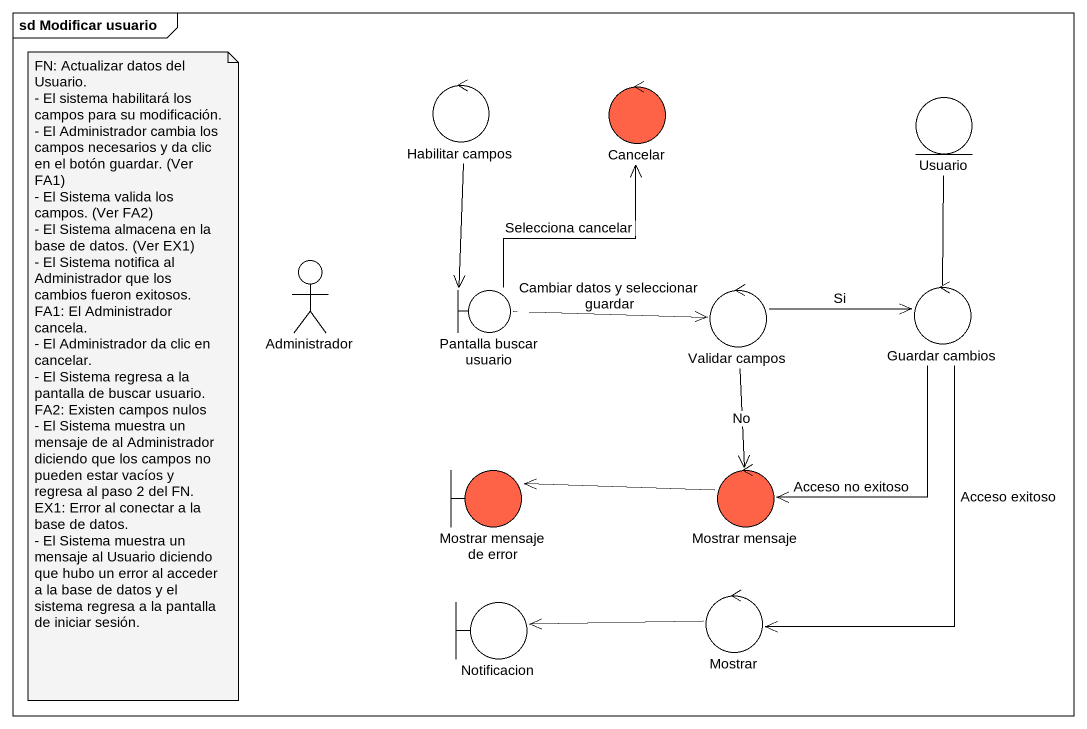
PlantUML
@startuml
mainframe sd Modificar usuario
control "Habilitar campos" as Habilitar_campos
control Cancelar #FF6347
entity Usuario
actor Administrador
boundary "Pantalla buscar usuario" as Pantalla_buscar_usuario
control "Validar campos" as Validar_campos
control "Guardar cambios" as Guardar_cambios
boundary "Mostrar mensaje de error" as Mostrar_mensaje_de_error #FF6347
control "Mostrar mensaje" as Mostrar_mensaje #FF6347
boundary Notificacion
control Mostrar
Habilitar_campos --> Pantalla_buscar_usuario
Pantalla_buscar_usuario -up-> Cancelar : Selecciona cancelar
Pantalla_buscar_usuario -right-> Validar_campos : Cambiar datos y seleccionar guardar
Validar_campos -right-> Guardar_cambios : Si
Validar_campos --> Mostrar_mensaje : No
Guardar_cambios -up- Usuario
Guardar_cambios --> Mostrar_mensaje : Acceso no exitoso
Guardar_cambios --> Mostrar : Acceso exitoso
Mostrar_mensaje -left-> Mostrar_mensaje_de_error
Mostrar -left-> Notificacion
note as N1
  FN: Actualizar datos del Usuario.
  - El sistema habilitará los campos para su modificación.
  - El Administrador cambia los campos necesarios y da clic en el botón guardar. (Ver FA1)
  - El Sistema valida los campos. (Ver FA2)
  - El Sistema almacena en la base de datos. (Ver EX1)
  - El Sistema notifica al Administrador que los cambios fueron exitosos.
  FA1: El Administrador cancela.
  - El Administrador da clic en cancelar.
  - El Sistema regresa a la pantalla de buscar usuario.
  FA2: Existen campos nulos
  - El Sistema muestra un mensaje de al Administrador diciendo que los campos no pueden estar vacíos y regresa al paso 2 del FN.
  EX1: Error al conectar a la base de datos.
  - El Sistema muestra un mensaje al Usuario diciendo que hubo un error al acceder a la base de datos y el sistema regresa a la pantalla de iniciar sesión.
end note
@enduml
